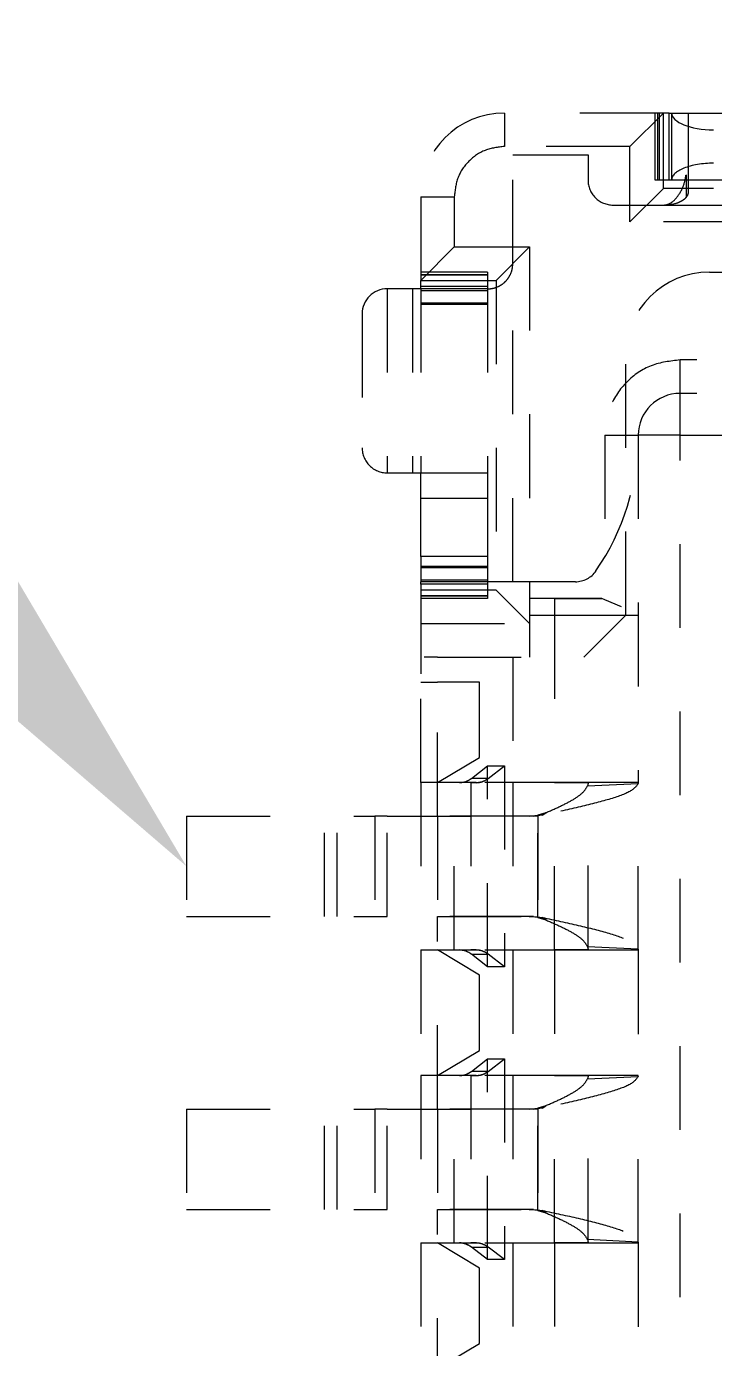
# Model space of a CAD drawing. Header units: millimetres. Extents: x 35 to 332, y 141 to 455.
# Drawn here: x 220.63 to 224.74, y 293.56 to 301.45 of the extents above; entities that cross this region are included whole.
import ezdxf
from ezdxf import colors
from ezdxf.entities.mleader import LeaderData, LeaderLine
from ezdxf.math import Vec2, Vec3

# ---------------------------------------------------------------- set-up
doc = ezdxf.new("R2010")
doc.units = ezdxf.units.MM
doc.linetypes.add('HIDDEN', pattern=[0.2, 0.1, -0.1])
doc.layers.add('00点位图', color=100, linetype='Continuous')
doc.styles.get("Standard").update_dxf_attribs({"font": ''})
doc.styles.get('Standard').set_extended_font_data('SimSun')

# ---------------------------------------------------------------- blocks, each defined once
blk = doc.blocks.new('DFSADVS')
at = {"color": 0, "linetype": 'HIDDEN', "lineweight": 18}
for p, q in [((708.2754, -182.9593), (708.2754, -183.4993)), ((708.1454, -183.4493), (708.1454, -183.0093)), ((708.2254, -183.4493), (708.2254, -183.0093)), ((708.2354, -182.9993), (708.2354, -183.4593)), ((708.2554, -183.4593), (708.2554, -182.9993)), ((708.4404, -183.0193), (708.4404, -183.4393)), ((708.4804, -183.0193), (708.4804, -183.4393)), ((708.5304, -183.4393), (708.5304, -183.0193)), ((708.3354, -183.4043), (708.3354, -183.3793)), ((708.2254, -183.4292), (708.1454, -183.4292)), ((708.2459, -183.4316), (708.2193, -183.4315)), ((708.24, -183.4292), (708.2254, -183.4292)), ((708.2254, -183.4493), (708.1454, -183.4493)), ((708.1454, -183.4523), (708.1454, -183.4493)), ((708.2254, -183.4523), (708.1454, -183.4523)), ((708.1454, -183.4523), (708.1454, -183.4593)), ((708.2254, -183.4523), (708.2254, -183.4493)), ((708.2254, -183.4662), (708.2254, -183.4523)), ((708.4804, -183.4393), (708.4404, -183.4393)), ((708.5304, -183.4393), (708.4804, -183.4393)), ((717.9604, -183.4393), (708.5304, -183.4393)), ((708.5304, -183.4393), (708.5304, -183.4893)), ((708.1454, -183.4593), (708.1454, -183.6492)), ((708.2354, -183.4593), (708.1454, -183.4593)), ((708.1454, -183.4593), (708.1854, -183.4993)), ((708.1454, -183.4643), (708.2254, -183.4643)), ((708.1454, -183.4662), (708.2254, -183.4662)), ((708.1454, -183.4693), (708.2254, -183.4693)), ((708.2254, -183.4693), (708.2254, -183.4662)), ((708.2354, -183.4593), (708.2754, -183.4993)), ((708.2554, -183.5193), (708.2554, -183.4593)), ((708.2754, -183.4993), (708.1854, -183.4993)), ((708.1854, -183.4993), (708.1854, -183.6492)), ((708.5304, -183.5293), (708.5304, -183.4893)), ((708.5304, -183.4893), (708.9451, -183.4893)), ((708.7454, -183.5893), (708.7454, -183.4893)), ((708.9454, -183.4893), (708.9454, -183.5493)), ((708.9454, -183.4893), (708.9454, -183.5493)), ((708.9465, -183.4894), (708.9457, -183.4893)), ((709.1452, -183.4893), (708.9457, -183.4893)), ((708.9457, -183.4893), (708.9465, -183.4894)), ((708.9494, -183.55), (708.9465, -183.4894)), ((708.9494, -183.55), (708.9465, -183.4894)), ((709.1444, -183.4894), (709.1415, -183.55)), ((709.1444, -183.4894), (709.1415, -183.55)), ((709.1444, -183.4894), (709.1452, -183.4893)), ((709.1444, -183.4894), (709.1452, -183.4893)), ((709.1454, -183.5493), (709.1454, -183.4893)), ((709.1454, -183.5493), (709.1454, -183.4893)), ((709.1458, -183.4893), (709.2951, -183.4893)), ((709.2954, -183.4893), (709.2954, -183.5493)), ((709.2954, -183.4893), (709.2954, -183.5493)), ((709.2965, -183.4894), (709.2957, -183.4893)), ((709.4952, -183.4893), (709.2957, -183.4893)), ((709.2957, -183.4893), (709.2965, -183.4894)), ((709.2994, -183.55), (709.2965, -183.4894)), ((709.2994, -183.55), (709.2965, -183.4894)), ((709.4944, -183.4894), (709.4915, -183.55)), ((709.4944, -183.4894), (709.4915, -183.55)), ((709.4944, -183.4894), (709.4952, -183.4893)), ((709.4944, -183.4894), (709.4952, -183.4893)), ((709.4954, -183.5493), (709.4954, -183.4893)), ((709.4954, -183.5493), (709.4954, -183.4893)), ((709.4958, -183.4893), (709.6451, -183.4893)), ((708.7454, -183.5043), (708.4354, -183.5043)), ((708.7354, -183.5092), (708.7271, -183.5293)), ((708.7954, -183.5543), (708.7454, -183.5043)), ((708.5304, -183.5293), (708.7271, -183.5293)), ((708.7271, -183.5293), (708.7254, -183.5327)), ((708.7254, -183.5327), (708.7254, -183.6193)), ((708.1954, -183.6393), (708.1954, -183.5493)), ((708.1954, -183.5493), (708.2254, -183.5493)), ((708.7054, -183.5644), (708.7054, -183.6393)), ((708.7954, -183.7293), (708.7954, -183.5543)), ((708.9454, -183.5493), (708.9454, -183.5893)), ((708.9454, -183.5493), (708.9465, -183.5493)), ((709.1444, -183.5493), (708.9465, -183.5493)), ((708.9465, -183.5493), (708.9494, -183.55)), ((708.9465, -183.5493), (708.9494, -183.55)), ((709.1415, -183.55), (709.1444, -183.5493)), ((709.1415, -183.55), (709.1444, -183.5493)), ((709.1444, -183.5493), (709.1454, -183.5493)), ((709.1454, -183.5893), (709.1454, -183.5493)), ((709.2954, -183.5493), (709.2954, -183.5893)), ((709.2954, -183.5493), (709.2965, -183.5493)), ((709.4944, -183.5493), (709.2965, -183.5493)), ((709.2965, -183.5493), (709.2994, -183.55)), ((709.2965, -183.5493), (709.2994, -183.55)), ((709.4915, -183.55), (709.4944, -183.5493)), ((709.4915, -183.55), (709.4944, -183.5493)), ((709.4944, -183.5493), (709.4954, -183.5493)), ((709.4954, -183.5893), (709.4954, -183.5493)), ((708.7254, -183.5893), (708.7454, -183.5893)), ((708.7454, -183.5893), (708.9454, -183.5893)), ((708.7454, -183.6193), (708.7454, -183.5893)), ((709.1454, -183.5893), (708.9454, -183.5893)), ((708.9454, -183.5893), (708.9454, -183.6393)), ((709.1454, -183.6393), (709.1454, -183.5893)), ((709.1454, -183.5893), (709.2954, -183.5893)), ((709.4954, -183.5893), (709.2954, -183.5893)), ((709.2954, -183.5893), (709.2954, -183.6393)), ((709.4954, -183.6393), (709.4954, -183.5893)), ((709.4954, -183.5893), (709.6454, -183.5893)), ((708.9844, -183.6041), (708.9815, -183.5999)), ((708.9815, -183.5999), (708.9844, -183.6093)), ((708.9844, -183.6093), (708.9815, -183.5999)), ((708.9815, -183.5999), (708.9844, -183.6041)), ((708.9844, -183.6041), (708.9852, -183.6093)), ((708.9844, -183.6041), (708.9852, -183.6093)), ((708.9854, -183.6196), (708.9844, -183.6093)), ((708.9844, -183.6093), (709.1065, -183.6093)), ((708.9854, -183.6196), (708.9844, -183.6093)), ((708.9854, -183.6145), (708.9852, -183.6093)), ((709.1057, -183.6093), (708.9852, -183.6093)), ((708.9852, -183.6093), (708.9854, -183.6145)), ((708.9854, -183.6093), (709.1054, -183.6093)), ((709.1054, -183.6145), (709.1057, -183.6093)), ((709.1065, -183.6093), (709.1054, -183.6196)), ((709.1054, -183.6145), (709.1057, -183.6093)), ((709.1065, -183.6093), (709.1054, -183.6196)), ((709.1057, -183.6093), (709.1065, -183.6041)), ((709.1057, -183.6093), (709.1065, -183.6041)), ((709.1094, -183.5999), (709.1065, -183.6041)), ((709.1065, -183.6093), (709.1094, -183.5999)), ((709.1094, -183.5999), (709.1065, -183.6093)), ((709.1065, -183.6041), (709.1094, -183.5999)), ((709.3344, -183.6041), (709.3315, -183.5999)), ((709.3315, -183.5999), (709.3344, -183.6093)), ((709.3344, -183.6093), (709.3315, -183.5999)), ((709.3315, -183.5999), (709.3344, -183.6041)), ((709.3344, -183.6041), (709.3352, -183.6093)), ((709.3344, -183.6041), (709.3352, -183.6093)), ((709.3354, -183.6196), (709.3344, -183.6093)), ((709.3344, -183.6093), (709.4565, -183.6093)), ((709.3354, -183.6196), (709.3344, -183.6093)), ((709.3354, -183.6145), (709.3352, -183.6093)), ((709.4557, -183.6093), (709.3352, -183.6093)), ((709.3352, -183.6093), (709.3354, -183.6145)), ((709.3354, -183.6093), (709.4554, -183.6093)), ((709.4554, -183.6145), (709.4557, -183.6093)), ((709.4565, -183.6093), (709.4554, -183.6196)), ((709.4554, -183.6145), (709.4557, -183.6093)), ((709.4565, -183.6093), (709.4554, -183.6196)), ((709.4557, -183.6093), (709.4565, -183.6041)), ((709.4557, -183.6093), (709.4565, -183.6041)), ((709.4594, -183.5999), (709.4565, -183.6041)), ((709.4565, -183.6093), (709.4594, -183.5999)), ((709.4594, -183.5999), (709.4565, -183.6093)), ((709.4565, -183.6041), (709.4594, -183.5999)), ((708.3454, -183.6593), (708.3054, -183.6193)), ((708.3054, -183.6193), (708.7254, -183.6193)), ((708.3054, -183.7092), (708.3054, -183.6193)), ((708.7154, -183.6593), (708.7554, -183.6193)), ((708.7254, -183.6193), (708.7554, -183.6193)), ((708.7554, -183.7493), (708.7554, -183.6193)), ((708.7554, -183.6193), (708.7954, -183.6193)), ((708.9854, -183.7893), (708.9854, -183.6145)), ((708.9854, -183.6145), (708.9854, -183.6196)), ((708.9854, -183.6145), (708.9854, -183.7293)), ((708.9854, -183.6145), (708.9854, -183.6196)), ((709.1054, -183.6145), (709.1054, -183.7893)), ((709.1054, -183.6196), (709.1054, -183.6145)), ((709.1054, -183.7293), (709.1054, -183.6145)), ((709.1054, -183.6196), (709.1054, -183.6145)), ((709.3354, -183.7893), (709.3354, -183.6145)), ((709.3354, -183.6145), (709.3354, -183.6196)), ((709.3354, -183.6145), (709.3354, -183.7293)), ((709.3354, -183.6145), (709.3354, -183.6196)), ((709.4554, -183.6145), (709.4554, -183.7893)), ((709.4554, -183.6196), (709.4554, -183.6145)), ((709.4554, -183.7293), (709.4554, -183.6145)), ((709.4554, -183.6196), (709.4554, -183.6145)), ((708.3254, -183.6393), (708.1954, -183.6393)), ((708.7054, -183.6393), (708.3254, -183.6393)), ((708.7054, -183.6393), (708.7054, -183.6693)), ((708.7954, -183.6393), (708.9454, -183.6393)), ((708.9454, -183.6393), (709.1454, -183.6393)), ((708.9454, -183.6393), (708.9454, -183.6727)), ((709.1454, -183.6726), (709.1454, -183.6393)), ((709.1454, -183.6393), (709.2954, -183.6393)), ((709.2954, -183.6393), (709.4954, -183.6393)), ((709.2954, -183.6393), (709.2954, -183.6727)), ((709.4954, -183.6726), (709.4954, -183.6393)), ((709.4954, -183.6393), (709.6454, -183.6393)), ((708.1454, -183.6492), (708.1854, -183.6492)), ((708.3454, -183.6593), (708.7154, -183.6593)), ((708.3454, -183.7493), (708.3454, -183.6593)), ((708.7154, -183.6593), (708.7154, -183.7493)), ((708.9254, -183.6492), (709.1654, -183.6492)), ((708.9254, -183.6693), (708.9254, -183.6492)), ((708.9404, -183.6686), (708.9254, -183.6492)), ((709.1654, -183.6492), (709.1505, -183.6686)), ((709.1654, -183.6492), (709.1654, -183.6693)), ((709.2754, -183.6492), (709.5154, -183.6492)), ((709.2754, -183.6693), (709.2754, -183.6492)), ((709.2904, -183.6686), (709.2754, -183.6492)), ((709.5154, -183.6492), (709.5005, -183.6686)), ((709.5154, -183.6492), (709.5154, -183.6693)), ((708.3354, -183.6693), (708.3354, -183.7493)), ((708.3354, -183.6693), (708.3385, -183.6693)), ((708.3385, -183.7493), (708.3385, -183.6693)), ((708.3385, -183.6693), (708.3524, -183.6693)), ((708.3387, -183.7493), (708.3387, -183.6693)), ((708.3524, -183.7493), (708.3524, -183.6693)), ((708.3524, -183.6693), (708.3554, -183.6693)), ((708.3554, -183.6693), (708.5754, -183.6693)), ((708.3554, -183.6693), (708.3554, -183.7593)), ((708.3575, -183.7493), (708.3575, -183.6693)), ((708.3723, -183.7493), (708.3723, -183.6693)), ((708.3737, -183.7493), (708.3737, -183.6693)), ((708.5754, -183.7593), (708.5754, -183.6693)), ((708.5754, -183.6693), (708.6054, -183.6693)), ((708.6054, -183.7493), (708.6054, -183.6693)), ((708.6054, -183.6693), (708.6754, -183.6693)), ((708.6754, -183.6693), (708.6754, -183.7493)), ((708.6754, -183.6693), (708.7054, -183.6693)), ((708.6872, -183.6693), (708.6872, -183.7493)), ((708.6886, -183.7493), (708.6886, -183.6693)), ((708.7034, -183.6693), (708.7034, -183.7493)), ((708.7054, -183.6693), (708.7054, -183.7493)), ((708.7054, -183.6693), (708.7085, -183.6693)), ((708.7085, -183.6693), (708.7085, -183.7493)), ((708.7085, -183.6693), (708.7224, -183.6693)), ((708.7222, -183.7493), (708.7222, -183.6693)), ((708.7224, -183.6693), (708.7224, -183.7493)), ((708.7224, -183.6693), (708.7254, -183.6693)), ((708.7254, -183.6693), (708.7254, -183.7493)), ((708.9404, -183.6886), (708.9254, -183.6693)), ((709.1654, -183.6693), (708.9254, -183.6693)), ((708.9404, -183.6686), (708.9404, -183.6886)), ((709.1505, -183.6886), (709.1505, -183.6686)), ((709.1654, -183.6693), (709.1505, -183.6886)), ((709.5154, -183.6693), (709.2754, -183.6693)), ((709.2904, -183.6886), (709.2754, -183.6693)), ((709.2904, -183.6686), (709.2904, -183.6886)), ((709.5005, -183.6886), (709.5005, -183.6686)), ((709.5154, -183.6693), (709.5005, -183.6886)), ((708.8254, -183.6792), (708.8254, -183.7293)), ((708.9154, -183.6792), (708.8254, -183.6792)), ((708.9454, -183.7293), (708.9154, -183.6792)), ((708.9454, -183.683), (708.9454, -183.703)), ((708.9454, -183.6892), (708.9454, -183.683)), ((708.9454, -183.6892), (709.1454, -183.6892)), ((708.9454, -183.6893), (709.1454, -183.6893)), ((709.1754, -183.6792), (709.1454, -183.7293)), ((709.1454, -183.703), (709.1454, -183.683)), ((709.1454, -183.683), (709.1454, -183.6892)), ((709.2654, -183.6792), (709.1754, -183.6792)), ((709.2954, -183.7293), (709.2654, -183.6792)), ((709.2954, -183.683), (709.2954, -183.703)), ((709.2954, -183.6892), (709.2954, -183.683)), ((709.2954, -183.6892), (709.4954, -183.6892)), ((709.2954, -183.6893), (709.4954, -183.6893)), ((709.5254, -183.6792), (709.4954, -183.7293)), ((709.4954, -183.703), (709.4954, -183.683)), ((709.4954, -183.683), (709.4954, -183.6892)), ((709.6154, -183.6792), (709.5254, -183.6792)), ((709.6454, -183.7293), (709.6154, -183.6792)), ((708.9454, -183.703), (708.9454, -183.7092)), ((709.1454, -183.7092), (709.1454, -183.703)), ((709.2954, -183.703), (709.2954, -183.7092)), ((709.4954, -183.7092), (709.4954, -183.703)), ((708.2454, -183.7493), (708.2454, -183.7092)), ((708.2454, -183.7092), (708.3054, -183.7092)), ((708.3454, -183.7493), (708.3054, -183.7092)), ((709.1454, -183.7092), (708.9454, -183.7092)), ((708.9454, -183.7092), (708.9454, -183.7293)), ((709.1454, -183.7293), (709.1454, -183.7092)), ((709.4954, -183.7092), (709.2954, -183.7092)), ((709.2954, -183.7092), (709.2954, -183.7293)), ((709.4954, -183.7293), (709.4954, -183.7092)), ((708.9854, -183.7293), (708.7954, -183.7293)), ((708.7954, -183.7293), (708.7954, -183.7451)), ((708.8254, -183.7493), (708.8254, -183.7293)), ((708.9454, -183.7293), (708.9454, -183.7493)), ((708.9854, -183.7293), (709.1054, -183.7293)), ((709.3354, -183.7293), (709.1054, -183.7293)), ((709.1454, -183.7493), (709.1454, -183.7293)), ((709.2954, -183.7293), (709.2954, -183.7493)), ((709.3354, -183.7293), (709.4554, -183.7293)), ((709.6854, -183.7293), (709.4554, -183.7293)), ((709.4954, -183.7493), (709.4954, -183.7293)), ((708.2454, -183.7493), (708.3454, -183.7493)), ((708.3524, -183.7493), (708.3454, -183.7493)), ((708.3554, -183.7493), (708.3524, -183.7493)), ((708.3554, -183.7493), (708.5754, -183.7493)), ((708.6054, -183.7493), (708.5754, -183.7493)), ((708.6754, -183.7493), (708.6054, -183.7493)), ((708.6754, -183.7493), (708.7054, -183.7493)), ((708.7085, -183.7493), (708.7054, -183.7493)), ((708.7085, -183.7493), (708.7154, -183.7493)), ((708.7154, -183.7493), (708.8254, -183.7493)), ((708.9454, -183.7493), (708.8254, -183.7493)), ((708.9454, -183.7493), (709.1454, -183.7493)), ((709.1454, -183.7493), (709.2954, -183.7493)), ((709.2954, -183.7493), (709.4954, -183.7493)), ((709.4954, -183.7493), (709.6454, -183.7493)), ((708.3554, -183.7593), (708.5754, -183.7593)), ((708.3554, -183.7593), (708.3554, -183.7893)), ((708.5754, -183.7893), (708.5754, -183.7593)), ((708.3554, -183.7893), (708.5754, -183.7893)), ((709.1054, -183.7893), (708.9854, -183.7893)), ((708.9854, -183.7893), (708.9854, -183.8043)), ((709.1054, -183.8043), (709.1054, -183.7893)), ((709.4554, -183.7893), (709.3354, -183.7893)), ((709.3354, -183.7893), (709.3354, -183.8043)), ((709.4554, -183.8043), (709.4554, -183.7893)), ((708.9854, -183.8043), (709.1054, -183.8043)), ((708.9854, -184.0293), (708.9854, -183.8043)), ((709.1054, -184.0293), (709.1054, -183.8043)), ((709.3354, -183.8043), (709.4554, -183.8043)), ((709.3354, -184.0293), (709.3354, -183.8043)), ((709.4554, -184.0293), (709.4554, -183.8043)), ((708.3854, -183.8192), (708.5454, -183.8192)), ((709.1054, -183.8492), (708.9854, -183.8492)), ((709.1054, -183.8643), (708.9854, -183.8643)), ((709.4554, -183.8492), (709.3354, -183.8492)), ((709.4554, -183.8643), (709.3354, -183.8643)), ((708.9854, -184.0293), (709.1054, -184.0293)), ((709.3354, -184.0293), (709.4554, -184.0293))]:
    blk.add_line(p, q, dxfattribs=at)
for centre, radius, start, end in [((708.4354, -183.4043), 0.1, 180, 270), ((708.5304, -183.4393), 0.05, 180, 270), ((708.5304, -183.7745), 0.2852, 55.3778, 90), ((708.2254, -183.5193), 0.03, 270, 360), ((708.6754, -183.5644), 0.03, 0, 55.3778), ((708.2454, -183.6493), 0.1, 180, 270), ((708.9218, -183.6832), 0.0237, 0.4322, 38.2097), ((709.169, -183.6832), 0.0236, 141.7497, 179.6083), ((709.2718, -183.6832), 0.0236, 0.3917, 38.2503), ((709.5191, -183.6832), 0.0236, 141.7484, 179.5833), ((708.9218, -183.7032), 0.0236, 0.4299, 38.2212), ((709.169, -183.7032), 0.0236, 141.7382, 179.6107), ((709.2719, -183.7032), 0.0236, 0.3893, 38.2618), ((709.519, -183.7032), 0.0236, 141.7369, 179.5856), ((708.3854, -183.7893), 0.03, 180, 270), ((708.5454, -183.7893), 0.03, 270, 360)]:
    blk.add_arc(centre, radius, start, end, dxfattribs=at)
for centre, start_param, end_param in [((708.1454, -183.3993), 3.141593, 4.712389), ((708.2254, -183.3993), 1.570796, 3.141593)]:
    blk.add_ellipse(centre, major_axis=(0, 0.05), ratio=0.4, start_param=start_param, end_param=end_param, dxfattribs=at)
for points, knots in [([(708.2554, -183.4593), (708.2553, -183.4575), (708.2549, -183.4536), (708.251, -183.4472), (708.2426, -183.4399), (708.2311, -183.4342), (708.2227, -183.4328), (708.2195, -183.4323)], [0, 0, 0, 0, 0.105844, 0.239792, 0.44252, 0.786524, 1, 1, 1, 1]), ([(708.2554, -183.4593), (708.2551, -183.454), (708.2545, -183.4463), (708.2506, -183.4373), (708.2472, -183.4326), (708.2438, -183.4301), (708.2415, -183.4293), (708.2403, -183.4293), (708.24, -183.4292)], [0, 0, 0, 0, 0.4210137, 0.622026, 0.7879812, 0.887088, 0.9701918, 1, 1, 1, 1]), ([(708.4804, -183.4393), (708.4738, -183.4393), (708.4647, -183.4393), (708.4513, -183.4393), (708.4447, -183.4393), (708.4404, -183.4393)], [0, 0, 0, 0, 0.49998, 0.683978, 1, 1, 1, 1]), ([(708.4404, -183.4393), (708.4418, -183.451), (708.4445, -183.4746), (708.4653, -183.5044), (708.4951, -183.5252), (708.5187, -183.5279), (708.5304, -183.5293)], [0, 0, 0, 0, 0.249994, 0.5, 0.750006, 1, 1, 1, 1]), ([(708.9465, -183.4894), (708.9497, -183.4916), (708.956, -183.4961), (708.9654, -183.5226), (708.9749, -183.5598), (708.9812, -183.5893), (708.9844, -183.6041)], [0, 0, 0, 0, 0.249991, 0.499994, 0.750002, 1, 1, 1, 1]), ([(708.9465, -183.4894), (708.9497, -183.4916), (708.956, -183.4961), (708.9654, -183.5226), (708.9749, -183.5598), (708.9812, -183.5893), (708.9844, -183.6041)], [0, 0, 0, 0, 0.250001, 0.500003, 0.750006, 1, 1, 1, 1]), ([(709.1065, -183.6041), (709.1097, -183.5893), (709.116, -183.5598), (709.1254, -183.5226), (709.1349, -183.4961), (709.1412, -183.4916), (709.1444, -183.4894)], [0, 0, 0, 0, 0.2500089, 0.5000064, 0.749999, 1, 1, 1, 1]), ([(709.1065, -183.6041), (709.1097, -183.5893), (709.116, -183.5598), (709.1254, -183.5226), (709.1349, -183.4961), (709.1412, -183.4916), (709.1444, -183.4894)], [0, 0, 0, 0, 0.2500087, 0.5000079, 0.7499987, 1, 1, 1, 1]), ([(709.2965, -183.4894), (709.2997, -183.4916), (709.306, -183.4961), (709.3154, -183.5226), (709.3249, -183.5598), (709.3312, -183.5893), (709.3344, -183.6041)], [0, 0, 0, 0, 0.2499918, 0.4999921, 0.7500009, 1, 1, 1, 1]), ([(709.2965, -183.4894), (709.2997, -183.4916), (709.306, -183.4961), (709.3154, -183.5226), (709.3249, -183.5598), (709.3312, -183.5893), (709.3344, -183.6041)], [0, 0, 0, 0, 0.250002, 0.500001, 0.750005, 1, 1, 1, 1]), ([(709.4565, -183.6041), (709.4597, -183.5893), (709.466, -183.5598), (709.4754, -183.5226), (709.4849, -183.4961), (709.4912, -183.4916), (709.4944, -183.4894)], [0, 0, 0, 0, 0.250009, 0.500011, 0.750003, 1, 1, 1, 1]), ([(709.4565, -183.6041), (709.4597, -183.5893), (709.466, -183.5598), (709.4754, -183.5226), (709.4849, -183.4961), (709.4912, -183.4916), (709.4944, -183.4894)], [0, 0, 0, 0, 0.250009, 0.500012, 0.750003, 1, 1, 1, 1]), ([(708.7254, -183.5893), (708.7254, -183.5831), (708.7254, -183.5708), (708.7254, -183.5541), (708.7254, -183.5404), (708.7254, -183.5353), (708.7254, -183.5327)], [0, 0, 0, 0, 0.24997, 0.500006, 0.749989, 1, 1, 1, 1]), ([(708.9454, -183.5893), (708.9454, -183.584), (708.9454, -183.5735), (708.9454, -183.5603), (708.9454, -183.5511), (708.9454, -183.5499), (708.9454, -183.5493)], [0, 0, 0, 0, 0.250001, 0.499983, 0.750002, 1, 1, 1, 1]), ([(708.9815, -183.5999), (708.9788, -183.5938), (708.9735, -183.5815), (708.9654, -183.5662), (708.9574, -183.5546), (708.9521, -183.5515), (708.9494, -183.55)], [0, 0, 0, 0, 0.250005, 0.499988, 0.750008, 1, 1, 1, 1]), ([(708.9815, -183.5999), (708.9788, -183.5938), (708.9735, -183.5815), (708.9654, -183.5662), (708.9574, -183.5546), (708.9521, -183.5515), (708.9494, -183.55)], [0, 0, 0, 0, 0.250021, 0.500021, 0.750058, 1, 1, 1, 1]), ([(709.1094, -183.5999), (709.1121, -183.5938), (709.1174, -183.5815), (709.1254, -183.5662), (709.1335, -183.5546), (709.1388, -183.5515), (709.1415, -183.55)], [0, 0, 0, 0, 0.250009, 0.499997, 0.750004, 1, 1, 1, 1]), ([(709.1094, -183.5999), (709.1121, -183.5938), (709.1174, -183.5815), (709.1254, -183.5662), (709.1335, -183.5546), (709.1388, -183.5515), (709.1415, -183.55)], [0, 0, 0, 0, 0.250009, 0.499997, 0.750004, 1, 1, 1, 1]), ([(709.1454, -183.5493), (709.1454, -183.5499), (709.1454, -183.5511), (709.1454, -183.5603), (709.1454, -183.5735), (709.1454, -183.584), (709.1454, -183.5893)], [0, 0, 0, 0, 0.249998, 0.500017, 0.749999, 1, 1, 1, 1]), ([(709.2954, -183.5893), (709.2954, -183.584), (709.2954, -183.5735), (709.2954, -183.5603), (709.2954, -183.5511), (709.2954, -183.5499), (709.2954, -183.5493)], [0, 0, 0, 0, 0.250001, 0.499983, 0.750002, 1, 1, 1, 1]), ([(709.3315, -183.5999), (709.3288, -183.5938), (709.3235, -183.5815), (709.3154, -183.5662), (709.3074, -183.5546), (709.3021, -183.5515), (709.2994, -183.55)], [0, 0, 0, 0, 0.250009, 0.499997, 0.750004, 1, 1, 1, 1]), ([(709.3315, -183.5999), (709.3288, -183.5938), (709.3235, -183.5815), (709.3154, -183.5662), (709.3074, -183.5546), (709.3021, -183.5515), (709.2994, -183.55)], [0, 0, 0, 0, 0.250021, 0.500021, 0.75004, 1, 1, 1, 1]), ([(709.4594, -183.5999), (709.4621, -183.5938), (709.4674, -183.5815), (709.4754, -183.5662), (709.4835, -183.5546), (709.4888, -183.5515), (709.4915, -183.55)], [0, 0, 0, 0, 0.2500229, 0.5000062, 0.7500083, 1, 1, 1, 1]), ([(709.4594, -183.5999), (709.4621, -183.5938), (709.4674, -183.5815), (709.4754, -183.5662), (709.4835, -183.5546), (709.4888, -183.5515), (709.4915, -183.55)], [0, 0, 0, 0, 0.2500229, 0.5000062, 0.7500083, 1, 1, 1, 1]), ([(709.4954, -183.5493), (709.4954, -183.5499), (709.4954, -183.5511), (709.4954, -183.5603), (709.4954, -183.5735), (709.4954, -183.584), (709.4954, -183.5893)], [0, 0, 0, 0, 0.249998, 0.500017, 0.749999, 1, 1, 1, 1]), ([(708.3554, -183.6693), (708.3555, -183.6689), (708.3555, -183.6683), (708.3551, -183.6633), (708.3529, -183.6564), (708.3486, -183.6496), (708.3435, -183.645), (708.3376, -183.6416), (708.3318, -183.6396), (708.3272, -183.6393), (708.3254, -183.6393)], [0, 0, 0, 0, 0.156811, 0.313777, 0.464309, 0.594335, 0.716926, 0.783791, 0.918597, 1, 1, 1, 1]), ([(708.9454, -183.6393), (708.9454, -183.646), (708.9454, -183.655), (708.9454, -183.662), (708.9454, -183.6637)], [0, 0, 0, 0, 0.75199, 1, 1, 1, 1]), ([(709.1454, -183.6604), (709.1454, -183.6597), (709.1454, -183.6537), (709.1454, -183.6461), (709.1454, -183.6393)], [0, 0, 0, 0, 0.108494, 1, 1, 1, 1]), ([(709.2954, -183.6393), (709.2954, -183.646), (709.2954, -183.655), (709.2954, -183.662), (709.2954, -183.6637)], [0, 0, 0, 0, 0.75199, 1, 1, 1, 1]), ([(709.4954, -183.6604), (709.4954, -183.6597), (709.4954, -183.6537), (709.4954, -183.6461), (709.4954, -183.6393)], [0, 0, 0, 0, 0.108494, 1, 1, 1, 1]), ([(708.1854, -183.6492), (708.1863, -183.6571), (708.1882, -183.6728), (708.202, -183.6927), (708.2219, -183.7065), (708.2376, -183.7083), (708.2454, -183.7092)], [0, 0, 0, 0, 0.250016, 0.5, 0.749984, 1, 1, 1, 1]), ([(708.9454, -183.683), (708.9452, -183.6805), (708.9448, -183.6753), (708.9418, -183.6708), (708.9404, -183.6686)], [0, 0, 0, 0, 0.500044, 1, 1, 1, 1]), ([(709.1505, -183.6686), (709.149, -183.6708), (709.1461, -183.6753), (709.1457, -183.6805), (709.1454, -183.683)], [0, 0, 0, 0, 0.500017, 1, 1, 1, 1]), ([(709.2954, -183.683), (709.2952, -183.6805), (709.2948, -183.6753), (709.2918, -183.6708), (709.2904, -183.6686)], [0, 0, 0, 0, 0.499983, 1, 1, 1, 1]), ([(709.5005, -183.6686), (709.4991, -183.6708), (709.4961, -183.6753), (709.4957, -183.6805), (709.4954, -183.683)], [0, 0, 0, 0, 0.500002, 1, 1, 1, 1]), ([(708.9454, -183.703), (708.9452, -183.7005), (708.9448, -183.6953), (708.9418, -183.6908), (708.9404, -183.6886)], [0, 0, 0, 0, 0.499953, 1, 1, 1, 1]), ([(709.1505, -183.6886), (709.149, -183.6908), (709.1461, -183.6953), (709.1457, -183.7005), (709.1454, -183.703)], [0, 0, 0, 0, 0.500108, 1, 1, 1, 1]), ([(709.2954, -183.703), (709.2952, -183.7005), (709.2948, -183.6953), (709.2918, -183.6908), (709.2904, -183.6886)], [0, 0, 0, 0, 0.499892, 1, 1, 1, 1]), ([(709.5005, -183.6886), (709.4991, -183.6908), (709.4961, -183.6953), (709.4957, -183.7005), (709.4954, -183.703)], [0, 0, 0, 0, 0.500092, 1, 1, 1, 1])]:
    blk.add_open_spline(points, degree=3, knots=knots, dxfattribs=at)

msp = doc.modelspace()

# ---------------------------------------------------------------- block references
at = {"xscale": 5, "yscale": 5, "zscale": 5, "rotation": 270}
msp.add_blockref('DFSADVS', (1141.7362, 3841.6624), dxfattribs=at)

# ---------------------------------------------------------------- leaders
at = {"layer": '00点位图'}
ml = msp.add_multileader_mtext('Standard', dxfattribs=at)
ml.set_content('65', color=256)
ml.set_leader_properties()
ml.build(insert=Vec2(0, 0))
ctx = ml.context
ctx.base_point, ctx.plane_origin = Vec3(185.9356, 318.6272), Vec3(221.59, 296.4352)
ctx.text_align_type = 2
notes = []
notes.append((ctx, [(0, (1, 1, 0), (203.0023, 318.6272), (-1, 0), 8, [(0, [(221.59, 296.4352)], 0, [])])]))
ctx.mtext.insert, ctx.mtext.defined_height, ctx.mtext.alignment, ctx.mtext.flow_direction = Vec3(193.0023, 321.0272), 8, 3, 5
for ctx, leaders in notes:
    for number, flags, end, landing, length, lines in leaders:
        leader = LeaderData()
        leader.index, (leader.has_last_leader_line, leader.has_dogleg_vector, leader.attachment_direction) = number, flags
        leader.last_leader_point, leader.dogleg_vector, leader.dogleg_length = Vec3(end), Vec3(landing), length
        for number, points, colour, breaks in lines:
            line = LeaderLine()
            line.index, line.vertices, line.color, line.breaks = number, Vec3.list(points), colors.encode_raw_color(colour), breaks
            leader.lines.append(line)
        ctx.leaders.append(leader)

doc.saveas('drawing.dxf')
